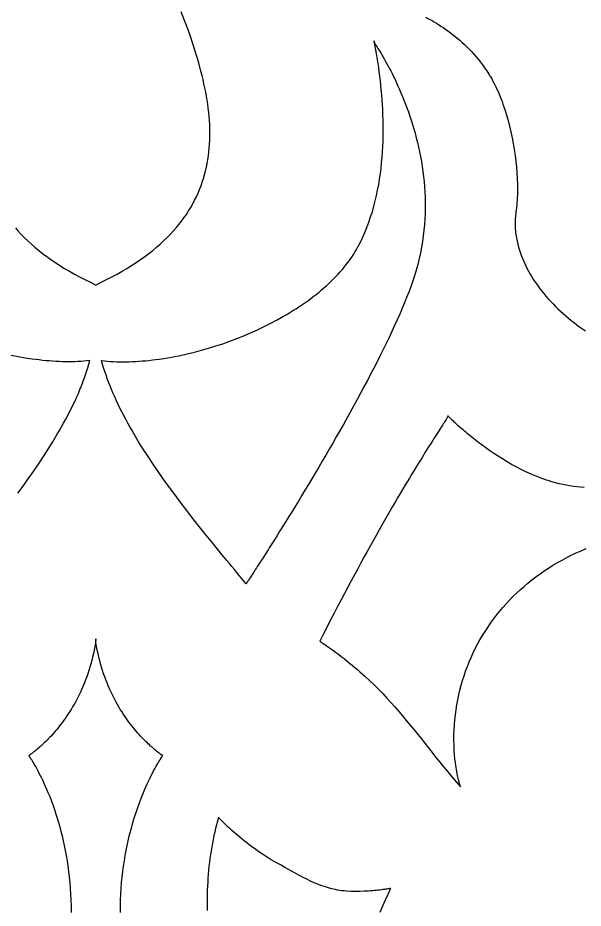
# Model space of a CAD drawing. Extents: x -555 to 555, y -555 to 555.
# Drawn here: x -9.9 to 61.7, y -257 to -144.4 of the extents above; entities that cross this region are included whole.
import ezdxf

# ---------------------------------------------------------------- set-up
doc = ezdxf.new("R2010")
doc.units = 0
doc.layers.add('PLAN_1', color=18, linetype='CONTINUOUS')

msp = doc.modelspace()

# ---------------------------------------------------------------- linework, layer by layer
at = {"layer": 'PLAN_1'}
for points in [[(-10.17, -170.95), (-9.8, -171.37), (-9.42, -171.78), (-9.01, -172.19), (-8.59, -172.6), (-8.15, -173), (-7.69, -173.4), (-7.21, -173.8), (-6.72, -174.19), (-6.2, -174.57), (-5.67, -174.95), (-5.11, -175.33), (-4.54, -175.7), (-3.95, -176.07), (-3.33, -176.43), (-2.7, -176.79), (-2.04, -177.14), (-1.36, -177.49), (-0.67, -177.83), (0, -178.17), (0.67, -177.83), (1.36, -177.49), (2.04, -177.14), (2.7, -176.79), (3.33, -176.43), (3.95, -176.07), (4.54, -175.7), (5.11, -175.33), (5.67, -174.95), (6.2, -174.57), (6.72, -174.19), (7.21, -173.8), (7.69, -173.4), (8.15, -173), (8.59, -172.6), (9.01, -172.19), (9.42, -171.78), (9.8, -171.37), (10.17, -170.95), (10.52, -170.53), (10.86, -170.1), (11.17, -169.67), (11.48, -169.24), (11.76, -168.8), (12.03, -168.36), (12.28, -167.91), (12.52, -167.46), (12.75, -167.01), (12.95, -166.56), (13.15, -166.1), (13.33, -165.64), (13.49, -165.17), (13.64, -164.71), (13.78, -164.24), (13.9, -163.76), (14.01, -163.29), (14.11, -162.81), (14.19, -162.32), (14.27, -161.84), (14.33, -161.35), (14.37, -160.86), (14.41, -160.37), (14.43, -159.87), (14.45, -159.38), (14.45, -158.88), (14.44, -158.37), (14.42, -157.87), (14.39, -157.36), (14.35, -156.85), (14.3, -156.34), (14.24, -155.83), (14.18, -155.32), (14.1, -154.8), (14.01, -154.28), (13.92, -153.76), (13.82, -153.24), (13.7, -152.72), (13.59, -152.19), (13.46, -151.66), (13.32, -151.14), (13.18, -150.61), (13.04, -150.08), (12.88, -149.54), (12.72, -149.01), (12.55, -148.48), (12.38, -147.94), (12.02, -146.87), (11.64, -145.79), (11.24, -144.71), (10.82, -143.63)], [(41.76, -144.32), (42.02, -144.45), (42.28, -144.59), (42.56, -144.74), (42.83, -144.9), (43.11, -145.07), (43.4, -145.24), (43.68, -145.43), (43.97, -145.62), (44.27, -145.82), (44.56, -146.03), (44.86, -146.25), (45.16, -146.48), (45.46, -146.71), (45.76, -146.96), (46.06, -147.22), (46.35, -147.48), (46.65, -147.76), (46.95, -148.04), (47.24, -148.34), (47.54, -148.65), (47.83, -148.97), (48.11, -149.29), (48.4, -149.63), (48.68, -149.98), (48.95, -150.35), (49.22, -150.72), (49.49, -151.1), (49.75, -151.5), (49.78, -151.55), (49.8, -151.58), (49.81, -151.59), (49.84, -151.66), (49.92, -151.78), (50.07, -152.03), (50.22, -152.3), (50.36, -152.57), (50.5, -152.84), (50.64, -153.13), (50.78, -153.42), (50.91, -153.72), (51.04, -154.03), (51.17, -154.34), (51.3, -154.66), (51.42, -154.98), (51.54, -155.31), (51.77, -155.98), (51.98, -156.67), (52.18, -157.37), (52.37, -158.09), (52.54, -158.82), (52.7, -159.55), (52.84, -160.29), (52.97, -161.03), (53.08, -161.78), (53.18, -162.52), (53.25, -163.25), (53.31, -163.98), (53.35, -164.7), (53.38, -165.41), (53.38, -165.76), (53.38, -166.11), (53.38, -166.45), (53.37, -166.79), (53.35, -167.12), (53.33, -167.45), (53.31, -167.77), (53.28, -168.08), (53.24, -168.39), (53.2, -168.7), (53.19, -168.77), (53.19, -168.81), (53.18, -168.86), (53.15, -169.06), (53.11, -169.46), (53.09, -169.85), (53.07, -170.25), (53.08, -170.65), (53.1, -171.04), (53.13, -171.44), (53.18, -171.83), (53.24, -172.22), (53.32, -172.61), (53.41, -173), (53.51, -173.39), (53.62, -173.78), (53.75, -174.16), (53.89, -174.54), (54.04, -174.92), (54.21, -175.3), (54.38, -175.68), (54.57, -176.05), (54.77, -176.42), (54.97, -176.78), (55.19, -177.14), (55.42, -177.5), (55.66, -177.86), (55.9, -178.21), (56.16, -178.56), (56.42, -178.9), (56.7, -179.24), (56.98, -179.57), (57.27, -179.91), (57.56, -180.23), (57.87, -180.55), (58.18, -180.87), (58.49, -181.18), (58.82, -181.48), (59.15, -181.78), (59.49, -182.08), (59.83, -182.37), (60.17, -182.65), (60.53, -182.92), (60.88, -183.19), (61.24, -183.46), (61.61, -183.71), (61.98, -183.96)], [(-9.87, -204.5), (-9.2, -203.59), (-8.54, -202.67), (-7.89, -201.74), (-7.25, -200.81), (-6.63, -199.87), (-6.02, -198.93), (-5.43, -197.99), (-4.87, -197.04), (-4.59, -196.57), (-4.32, -196.1), (-4.06, -195.63), (-3.8, -195.15), (-3.55, -194.68), (-3.31, -194.21), (-3.07, -193.74), (-2.84, -193.27), (-2.62, -192.8), (-2.4, -192.33), (-2.2, -191.87), (-2, -191.4), (-1.81, -190.94), (-1.63, -190.47), (-1.46, -190.01), (-1.3, -189.55), (-1.15, -189.09), (-1, -188.64), (-0.87, -188.18), (-0.75, -187.73), (-1.12, -187.77), (-1.49, -187.81), (-1.87, -187.83), (-2.25, -187.86), (-2.64, -187.87), (-3.03, -187.88), (-3.43, -187.88), (-3.83, -187.88), (-4.23, -187.87), (-4.64, -187.86), (-5.06, -187.84), (-5.47, -187.81), (-5.89, -187.78), (-6.32, -187.75), (-6.74, -187.7), (-7.17, -187.65), (-7.6, -187.6), (-8.04, -187.54), (-8.91, -187.41), (-9.8, -187.25), (-10.69, -187.07)], [(61.8, -203.76), (61.36, -203.73), (60.91, -203.69), (60.46, -203.64), (60.01, -203.57), (59.55, -203.49), (59.1, -203.4), (58.64, -203.3), (58.18, -203.18), (57.71, -203.05), (57.38, -202.95), (57.04, -202.84), (56.38, -202.6), (55.73, -202.35), (55.09, -202.08), (54.45, -201.79), (53.83, -201.49), (53.22, -201.18), (52.63, -200.85), (52.05, -200.52), (51.48, -200.17), (50.93, -199.83), (50.4, -199.48), (49.88, -199.13), (49.39, -198.78), (48.91, -198.43), (48.45, -198.09), (48.01, -197.75), (47.8, -197.58), (47.6, -197.42), (47.4, -197.26), (47.21, -197.1), (47.02, -196.95), (46.84, -196.79), (46.66, -196.64), (46.49, -196.5), (46.33, -196.36), (46.18, -196.22), (46.03, -196.09), (45.88, -195.96), (45.75, -195.84), (45.62, -195.72), (45.5, -195.61), (45.38, -195.5), (45.27, -195.4), (45.17, -195.3), (45.08, -195.21), (44.99, -195.13), (44.92, -195.06), (44.85, -194.99), (44.78, -194.93), (44.73, -194.87), (44.68, -194.83), (44.65, -194.79), (44.62, -194.76), (44.59, -194.73), (44.58, -194.72), (44.58, -194.72), (44.58, -194.73), (44.57, -194.76), (44.56, -194.8), (44.53, -194.85), (44.49, -194.92), (44.45, -195), (44.39, -195.09), (44.33, -195.19), (44.26, -195.31), (44.18, -195.44), (44.09, -195.58), (43.99, -195.74), (43.88, -195.91), (43.76, -196.09), (43.64, -196.28), (43.5, -196.49), (43.36, -196.71), (43.21, -196.95), (43.05, -197.2), (42.88, -197.46), (42.71, -197.74), (42.52, -198.03), (42.33, -198.33), (42.13, -198.64), (41.92, -198.98), (41.71, -199.32), (41.48, -199.68), (41.25, -200.05), (41.01, -200.44), (40.77, -200.84), (40.51, -201.25), (40.25, -201.68), (39.98, -202.12), (39.7, -202.58), (39.42, -203.05), (39.13, -203.54), (38.83, -204.04), (38.53, -204.55), (38.21, -205.08), (37.89, -205.62), (37.57, -206.18), (37.24, -206.75), (36.9, -207.34), (36.55, -207.95), (36.2, -208.56), (35.84, -209.2), (35.47, -209.84), (35.1, -210.51), (34.72, -211.18), (34.34, -211.88), (33.95, -212.59), (33.55, -213.31), (33.15, -214.05), (32.74, -214.8), (32.33, -215.57), (31.91, -216.36), (31.48, -217.16), (31.05, -217.97), (30.61, -218.81), (30.17, -219.65), (29.72, -220.52), (29.27, -221.4), (28.81, -222.29), (28.35, -223.2), (28.76, -223.48), (29.17, -223.76), (29.57, -224.04), (29.96, -224.31), (30.34, -224.59), (30.71, -224.86), (31.08, -225.14), (31.43, -225.42), (31.78, -225.69), (32.13, -225.97), (32.47, -226.24), (32.8, -226.52), (33.12, -226.8), (33.44, -227.07), (34.06, -227.62), (34.65, -228.18), (35.23, -228.73), (35.78, -229.29), (36.32, -229.84), (36.85, -230.4), (37.36, -230.96), (37.86, -231.52), (38.35, -232.08), (38.83, -232.65), (39.3, -233.22), (40.24, -234.37), (41.17, -235.53), (42.1, -236.71), (42.57, -237.3), (43.06, -237.9), (43.54, -238.51), (44.04, -239.12), (44.56, -239.74), (45.08, -240.36), (45.62, -240.98), (46.18, -241.62), (46.1, -241.35), (45.93, -240.73), (45.8, -240.22), (45.69, -239.7), (45.6, -239.17), (45.52, -238.64), (45.46, -238.1), (45.44, -237.96), (45.44, -237.93), (45.44, -237.92), (45.44, -237.92), (45.44, -237.91), (45.44, -237.9), (45.43, -237.86), (45.42, -237.69), (45.37, -237.04), (45.35, -236.38), (45.33, -235.73), (45.34, -235.08), (45.36, -234.43), (45.4, -233.79), (45.45, -233.15), (45.52, -232.51), (45.6, -231.88), (45.7, -231.25), (45.81, -230.63), (45.94, -230.01), (46.09, -229.4), (46.24, -228.79), (46.42, -228.19), (46.61, -227.6), (46.81, -227), (47.03, -226.42), (47.26, -225.84), (47.51, -225.27), (47.77, -224.7), (48.04, -224.14), (48.33, -223.59), (48.63, -223.05), (48.94, -222.51), (49.27, -221.98), (49.61, -221.46), (49.97, -220.94), (50.33, -220.44), (50.71, -219.94), (51.11, -219.45), (51.51, -218.97), (51.93, -218.5), (52.36, -218.03), (52.8, -217.58), (53.26, -217.14), (53.72, -216.7), (54.2, -216.28), (54.69, -215.86), (55.19, -215.46), (55.7, -215.07), (56.23, -214.69), (56.76, -214.32), (57.31, -213.96), (57.86, -213.61), (58.43, -213.27), (59.01, -212.95), (59.6, -212.63), (60.19, -212.33), (60.8, -212.04), (61.42, -211.77), (62.05, -211.5)], [(3.12, -257.51), (3.12, -256.73), (3.14, -255.96), (3.18, -255.21), (3.22, -254.47), (3.28, -253.74), (3.35, -253.03), (3.43, -252.33), (3.52, -251.64), (3.62, -250.97), (3.73, -250.32), (3.85, -249.68), (3.98, -249.05), (4.11, -248.44), (4.25, -247.84), (4.4, -247.26), (4.55, -246.7), (4.7, -246.15), (4.86, -245.61), (5.03, -245.1), (5.19, -244.6), (5.36, -244.11), (5.53, -243.64), (5.7, -243.19), (5.87, -242.75), (6.05, -242.33), (6.22, -241.93), (6.38, -241.55), (6.55, -241.18), (6.71, -240.83), (6.88, -240.5), (7.03, -240.18), (7.18, -239.88), (7.33, -239.61), (7.47, -239.34), (7.6, -239.1), (7.73, -238.88), (7.85, -238.67), (7.96, -238.49), (8.06, -238.32), (8.15, -238.17), (8.24, -238.04), (8.31, -237.93), (8.37, -237.84), (8.39, -237.81), (8.41, -237.77), (8.43, -237.75), (8.45, -237.72), (8.46, -237.71), (8.47, -237.69), (8.48, -237.68), (8.48, -237.68), (8.47, -237.68), (8.46, -237.67), (8.43, -237.65), (8.4, -237.63), (8.35, -237.6), (8.3, -237.56), (8.24, -237.52), (8.17, -237.47), (8.09, -237.41), (8.01, -237.35), (7.92, -237.28), (7.82, -237.2), (7.71, -237.12), (7.6, -237.03), (7.48, -236.93), (7.35, -236.82), (7.22, -236.71), (7.08, -236.59), (6.94, -236.47), (6.79, -236.33), (6.64, -236.19), (6.49, -236.04), (6.33, -235.89), (6.16, -235.73), (6, -235.56), (5.83, -235.38), (5.66, -235.2), (5.48, -235), (5.3, -234.81), (5.13, -234.6), (4.94, -234.38), (4.76, -234.16), (4.58, -233.93), (4.4, -233.7), (4.21, -233.45), (4.03, -233.2), (3.84, -232.94), (3.66, -232.67), (3.47, -232.4), (3.29, -232.12), (3.11, -231.83), (2.93, -231.53), (2.75, -231.22), (2.58, -230.91), (2.4, -230.59), (2.23, -230.26), (2.07, -229.92), (1.9, -229.57), (1.74, -229.22), (1.58, -228.85), (1.43, -228.48), (1.28, -228.11), (1.14, -227.72), (1, -227.32), (0.87, -226.92), (0.74, -226.51), (0.62, -226.09), (0.5, -225.66), (0.39, -225.23), (0.29, -224.78), (0.2, -224.33), (0.11, -223.87), (0.03, -223.4), (0, -222.92), (-0.03, -223.4), (-0.11, -223.87), (-0.2, -224.33), (-0.29, -224.78), (-0.39, -225.23), (-0.5, -225.66), (-0.62, -226.09), (-0.74, -226.51), (-0.87, -226.92), (-1, -227.32), (-1.14, -227.72), (-1.28, -228.11), (-1.43, -228.48), (-1.58, -228.85), (-1.74, -229.22), (-1.9, -229.57), (-2.07, -229.92), (-2.23, -230.26), (-2.4, -230.59), (-2.58, -230.91), (-2.75, -231.22), (-2.93, -231.53), (-3.11, -231.83), (-3.29, -232.12), (-3.47, -232.4), (-3.66, -232.67), (-3.84, -232.94), (-4.03, -233.2), (-4.21, -233.45), (-4.4, -233.7), (-4.58, -233.93), (-4.76, -234.16), (-4.94, -234.38), (-5.13, -234.6), (-5.3, -234.81), (-5.48, -235), (-5.66, -235.2), (-5.83, -235.38), (-6, -235.56), (-6.16, -235.73), (-6.33, -235.89), (-6.49, -236.04), (-6.64, -236.19), (-6.79, -236.33), (-6.94, -236.47), (-7.08, -236.59), (-7.22, -236.71), (-7.35, -236.82), (-7.48, -236.93), (-7.6, -237.03), (-7.71, -237.12), (-7.82, -237.2), (-7.92, -237.28), (-8.01, -237.35), (-8.09, -237.41), (-8.17, -237.47), (-8.24, -237.52), (-8.3, -237.56), (-8.35, -237.6), (-8.4, -237.63), (-8.43, -237.65), (-8.46, -237.67), (-8.47, -237.68), (-8.48, -237.68), (-8.48, -237.68), (-8.47, -237.69), (-8.46, -237.71), (-8.45, -237.72), (-8.43, -237.75), (-8.41, -237.77), (-8.39, -237.81), (-8.37, -237.84), (-8.31, -237.93), (-8.24, -238.04), (-8.15, -238.17), (-8.06, -238.32), (-7.96, -238.49), (-7.85, -238.67), (-7.73, -238.88), (-7.6, -239.1), (-7.47, -239.34), (-7.33, -239.61), (-7.18, -239.88), (-7.03, -240.18), (-6.88, -240.5), (-6.71, -240.83), (-6.55, -241.18), (-6.38, -241.55), (-6.22, -241.93), (-6.05, -242.33), (-5.87, -242.75), (-5.7, -243.19), (-5.53, -243.64), (-5.36, -244.11), (-5.19, -244.6), (-5.03, -245.1), (-4.86, -245.61), (-4.7, -246.15), (-4.55, -246.7), (-4.4, -247.26), (-4.25, -247.84), (-4.11, -248.44), (-3.98, -249.05), (-3.85, -249.68), (-3.73, -250.32), (-3.62, -250.97), (-3.52, -251.64), (-3.43, -252.33), (-3.35, -253.03), (-3.28, -253.74), (-3.22, -254.47), (-3.18, -255.21), (-3.14, -255.96), (-3.12, -256.73), (-3.12, -257.51)], [(36.01, -257.46), (36.33, -256.68), (36.66, -255.92), (37, -255.19), (37.17, -254.83), (37.34, -254.48), (37.33, -254.48), (37.29, -254.48), (37.24, -254.49), (37.17, -254.51), (37.07, -254.52), (36.96, -254.54), (36.83, -254.56), (36.69, -254.58), (36.53, -254.6), (36.35, -254.63), (36.16, -254.65), (35.96, -254.68), (35.75, -254.7), (35.52, -254.73), (35.29, -254.75), (35.05, -254.77), (34.79, -254.79), (34.53, -254.81), (34.27, -254.83), (33.99, -254.84), (33.44, -254.86), (32.87, -254.86), (32.29, -254.85), (31.72, -254.82), (31.44, -254.79), (31.16, -254.76), (30.88, -254.72), (30.61, -254.68), (30.34, -254.63), (30.08, -254.57), (29.82, -254.51), (29.57, -254.44), (29.07, -254.29), (28.58, -254.13), (28.1, -253.95), (27.63, -253.75), (27.16, -253.54), (26.7, -253.32), (26.24, -253.09), (25.79, -252.85), (25.33, -252.6), (24.87, -252.34), (24.4, -252.08), (23.93, -251.82), (23.45, -251.55), (22.97, -251.28), (22.59, -251.07), (22.21, -250.85), (21.84, -250.62), (21.47, -250.39), (21.12, -250.16), (20.76, -249.92), (20.42, -249.68), (20.08, -249.44), (19.75, -249.2), (19.43, -248.96), (19.12, -248.72), (18.82, -248.48), (18.53, -248.24), (18.25, -248.01), (17.98, -247.79), (17.72, -247.57), (17.48, -247.35), (17.24, -247.15), (17.02, -246.95), (16.81, -246.76), (16.62, -246.58), (16.44, -246.41), (16.28, -246.25), (16.13, -246.11), (15.99, -245.98), (15.88, -245.86), (15.78, -245.76), (15.73, -245.72), (15.69, -245.68), (15.66, -245.64), (15.63, -245.61), (15.6, -245.58), (15.58, -245.56), (15.56, -245.55), (15.55, -245.53), (15.54, -245.53), (15.54, -245.52), (15.41, -245.97), (15.29, -246.42), (15.17, -246.88), (15.06, -247.34), (14.96, -247.8), (14.86, -248.27), (14.76, -248.75), (14.68, -249.22), (14.6, -249.7), (14.52, -250.19), (14.45, -250.67), (14.39, -251.17), (14.33, -251.66), (14.28, -252.15), (14.24, -252.65), (14.2, -253.16), (14.17, -253.66), (14.14, -254.17), (14.12, -254.67), (14.1, -255.19), (14.1, -255.7), (14.09, -256.21), (14.1, -256.73), (14.11, -257.25)]]:
    msp.add_lwpolyline(points, dxfattribs=at)
msp.add_lwpolyline([(0.75, -187.73), (1.12, -187.77), (1.49, -187.81), (1.87, -187.83), (2.25, -187.86), (2.64, -187.87), (3.03, -187.88), (3.43, -187.88), (3.83, -187.88), (4.23, -187.87), (4.64, -187.86), (5.06, -187.84), (5.47, -187.81), (5.89, -187.78), (6.32, -187.75), (6.74, -187.7), (7.17, -187.65), (7.6, -187.6), (8.04, -187.54), (8.91, -187.41), (9.8, -187.25), (10.69, -187.07), (11.58, -186.88), (12.48, -186.66), (13.38, -186.42), (14.28, -186.16), (15.18, -185.88), (16.07, -185.59), (16.97, -185.27), (17.85, -184.94), (18.73, -184.59), (19.6, -184.22), (20.47, -183.83), (21.32, -183.43), (22.15, -183.01), (22.98, -182.57), (23.78, -182.12), (24.18, -181.89), (24.57, -181.65), (24.96, -181.41), (25.35, -181.17), (25.72, -180.92), (26.1, -180.67), (26.46, -180.42), (26.83, -180.16), (27.18, -179.9), (27.53, -179.64), (27.88, -179.37), (28.22, -179.1), (28.55, -178.82), (28.87, -178.54), (29.19, -178.26), (29.5, -177.98), (29.8, -177.69), (30.1, -177.4), (30.39, -177.1), (30.67, -176.81), (30.94, -176.51), (31.21, -176.2), (31.46, -175.9), (31.71, -175.59), (31.95, -175.28), (32.18, -174.96), (32.4, -174.64), (32.61, -174.32), (32.81, -174), (33.01, -173.67), (33.19, -173.35), (33.23, -173.26), (33.25, -173.24), (33.25, -173.23), (33.26, -173.21), (33.3, -173.13), (33.46, -172.82), (33.77, -172.19), (34.05, -171.54), (34.32, -170.89), (34.57, -170.23), (34.79, -169.57), (35.01, -168.9), (35.2, -168.22), (35.37, -167.54), (35.54, -166.85), (35.68, -166.17), (35.81, -165.48), (35.92, -164.78), (36.02, -164.09), (36.11, -163.4), (36.18, -162.71), (36.25, -162.02), (36.3, -161.33), (36.33, -160.64), (36.36, -159.96), (36.38, -159.28), (36.38, -158.61), (36.38, -157.95), (36.37, -157.29), (36.35, -156.63), (36.32, -155.99), (36.28, -155.35), (36.24, -154.73), (36.19, -154.11), (36.14, -153.51), (36.08, -152.92), (36.02, -152.34), (35.95, -151.77), (35.88, -151.22), (35.81, -150.68), (35.73, -150.16), (35.65, -149.65), (35.57, -149.16), (35.49, -148.69), (35.41, -148.24), (35.33, -147.81), (35.25, -147.4), (35.23, -147.31), (35.29, -147.61), (35.3, -147.62), (35.31, -147.63), (35.32, -147.65), (35.33, -147.67), (35.35, -147.7), (35.38, -147.74), (35.4, -147.77), (35.43, -147.82), (35.47, -147.87), (35.54, -147.98), (35.62, -148.11), (35.72, -148.26), (35.83, -148.43), (35.94, -148.62), (36.07, -148.82), (36.2, -149.05), (36.34, -149.29), (36.49, -149.55), (36.65, -149.82), (36.81, -150.11), (36.98, -150.42), (37.15, -150.75), (37.33, -151.09), (37.51, -151.44), (37.69, -151.81), (37.88, -152.2), (38.06, -152.6), (38.25, -153.01), (38.44, -153.44), (38.63, -153.88), (38.82, -154.34), (39.01, -154.8), (39.2, -155.29), (39.38, -155.78), (39.57, -156.28), (39.74, -156.8), (39.92, -157.33), (40.09, -157.87), (40.25, -158.42), (40.41, -158.98), (40.56, -159.55), (40.71, -160.13), (40.85, -160.72), (40.98, -161.32), (41.1, -161.93), (41.21, -162.55), (41.31, -163.18), (41.4, -163.81), (41.48, -164.46), (41.55, -165.11), (41.61, -165.76), (41.65, -166.43), (41.68, -167.1), (41.69, -167.78), (41.69, -168.46), (41.68, -169.15), (41.65, -169.84), (41.6, -170.54), (41.54, -171.25), (41.45, -171.95), (41.35, -172.67), (41.23, -173.38), (41.1, -174.11), (40.94, -174.83), (40.76, -175.56), (40.56, -176.29), (40.33, -177.02), (40.09, -177.75), (39.86, -178.4), (39.61, -179.06), (39.34, -179.73), (39.07, -180.42), (38.77, -181.12), (38.47, -181.84), (38.15, -182.56), (37.82, -183.3), (37.47, -184.04), (37.12, -184.8), (36.75, -185.56), (36.38, -186.33), (35.99, -187.1), (35.6, -187.88), (35.2, -188.67), (34.79, -189.46), (34.38, -190.25), (33.95, -191.05), (33.1, -192.64), (32.22, -194.23), (31.34, -195.82), (30.44, -197.39), (30, -198.17), (29.55, -198.94), (29.1, -199.7), (28.66, -200.46), (28.22, -201.21), (27.78, -201.95), (27.34, -202.68), (26.91, -203.4), (26.48, -204.11), (26.06, -204.81), (25.65, -205.49), (25.24, -206.16), (24.84, -206.81), (24.44, -207.45), (24.06, -208.07), (23.68, -208.68), (23.32, -209.27), (22.96, -209.83), (22.62, -210.38), (22.45, -210.65), (22.28, -210.91), (22.12, -211.16), (21.96, -211.41), (21.81, -211.66), (21.66, -211.9), (21.51, -212.13), (21.36, -212.36), (21.22, -212.58), (21.09, -212.79), (20.95, -213), (20.82, -213.21), (20.7, -213.4), (20.57, -213.59), (20.45, -213.78), (20.34, -213.95), (20.23, -214.12), (20.13, -214.29), (20.02, -214.44), (19.93, -214.59), (19.84, -214.74), (19.75, -214.87), (19.66, -215), (19.59, -215.12), (19.51, -215.23), (19.44, -215.33), (19.38, -215.43), (19.32, -215.52), (19.27, -215.6), (19.22, -215.67), (19.18, -215.74), (19.14, -215.8), (19.11, -215.84), (19.09, -215.88), (19.06, -215.91), (19.05, -215.94), (19.04, -215.95), (19.04, -215.95), (18.75, -215.6), (18.46, -215.25), (18.16, -214.89), (17.85, -214.52), (17.55, -214.15), (17.23, -213.78), (16.92, -213.4), (16.6, -213.01), (15.95, -212.23), (15.3, -211.42), (14.63, -210.61), (13.95, -209.77), (13.28, -208.93), (12.59, -208.06), (11.91, -207.19), (11.22, -206.31), (10.54, -205.41), (9.87, -204.5), (9.2, -203.59), (8.54, -202.67), (7.89, -201.74), (7.25, -200.81), (6.63, -199.87), (6.02, -198.93), (5.43, -197.99), (4.87, -197.04), (4.59, -196.57), (4.32, -196.1), (4.06, -195.63), (3.8, -195.15), (3.55, -194.68), (3.31, -194.21), (3.07, -193.74), (2.84, -193.27), (2.62, -192.8), (2.4, -192.33), (2.2, -191.87), (2, -191.4), (1.81, -190.94), (1.63, -190.47), (1.46, -190.01), (1.3, -189.55), (1.15, -189.09), (1, -188.64), (0.87, -188.18)], close=True, dxfattribs=at)

doc.saveas('drawing.dxf')
